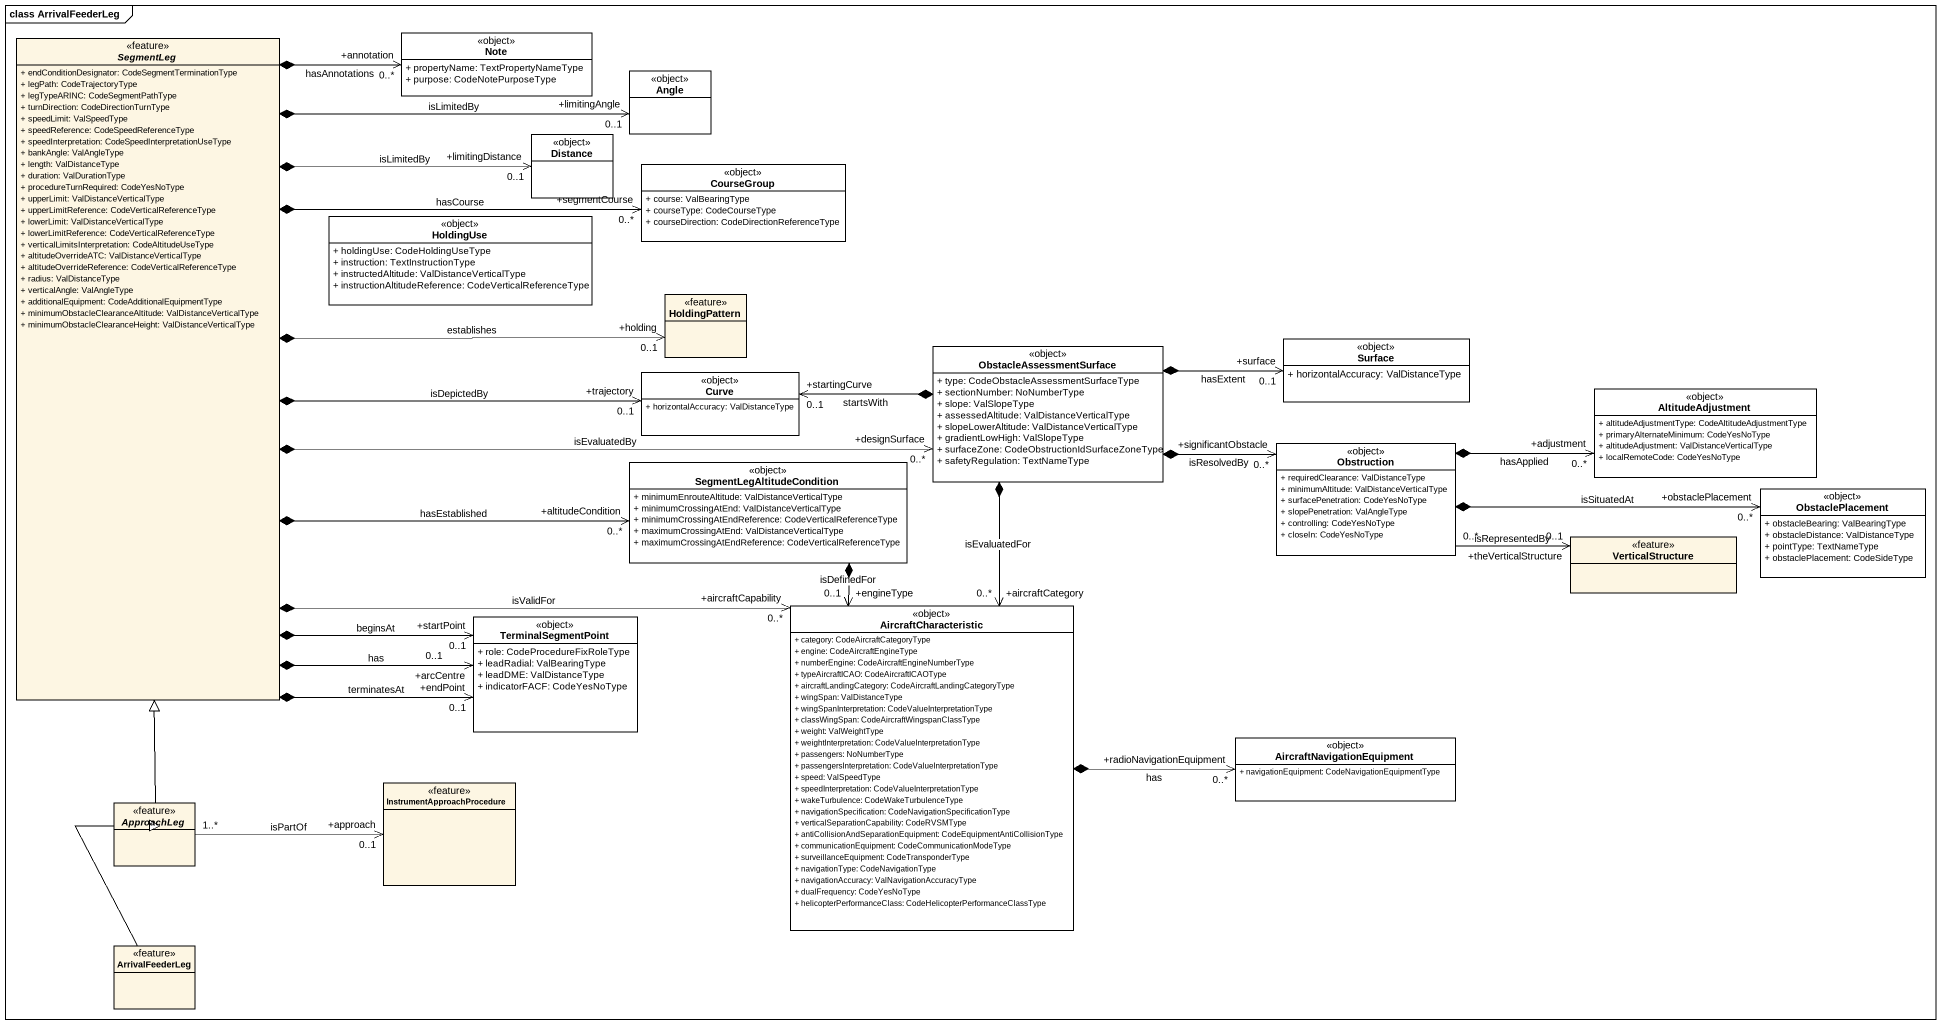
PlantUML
@startuml
mainframe class ArrivalFeederLeg
hide circle
hide empty members
skinparam classAttributeIconSize 0
abstract class SegmentLeg <<feature>> {
  + endConditionDesignator: CodeSegmentTerminationType
  + legPath: CodeTrajectoryType
  + legTypeARINC: CodeSegmentPathType
  + turnDirection: CodeDirectionTurnType
  + speedLimit: ValSpeedType
  + speedReference: CodeSpeedReferenceType
  + speedInterpretation: CodeSpeedInterpretationUseType
  + bankAngle: ValAngleType
  + length: ValDistanceType
  + duration: ValDurationType
  + procedureTurnRequired: CodeYesNoType
  + upperLimit: ValDistanceVerticalType
  + upperLimitReference: CodeVerticalReferenceType
  + lowerLimit: ValDistanceVerticalType
  + lowerLimitReference: CodeVerticalReferenceType
  + verticalLimitsInterpretation: CodeAltitudeUseType
  + altitudeOverrideATC: ValDistanceVerticalType
  + altitudeOverrideReference: CodeVerticalReferenceType
  + radius: ValDistanceType
  + verticalAngle: ValAngleType
  + additionalEquipment: CodeAdditionalEquipmentType
  + minimumObstacleClearanceAltitude: ValDistanceVerticalType
  + minimumObstacleClearanceHeight: ValDistanceVerticalType
}
class "Note" as Note_ <<object>> #FFFFFF {
  + propertyName: TextPropertyNameType
  + purpose: CodeNotePurposeType
}
class Angle <<object>> #FFFFFF
class Distance <<object>> #FFFFFF
class CourseGroup <<object>> #FFFFFF {
  + course: ValBearingType
  + courseType: CodeCourseType
  + courseDirection: CodeDirectionReferenceType
}
class HoldingUse <<object>> #FFFFFF {
  + holdingUse: CodeHoldingUseType
  + instruction: TextInstructionType
  + instructedAltitude: ValDistanceVerticalType
  + instructionAltitudeReference: CodeVerticalReferenceType
}
class HoldingPattern <<feature>>
class Curve <<object>> #FFFFFF {
  + horizontalAccuracy: ValDistanceType
}
class ObstacleAssessmentSurface <<object>> #FFFFFF {
  + type: CodeObstacleAssessmentSurfaceType
  + sectionNumber: NoNumberType
  + slope: ValSlopeType
  + assessedAltitude: ValDistanceVerticalType
  + slopeLowerAltitude: ValDistanceVerticalType
  + gradientLowHigh: ValSlopeType
  + surfaceZone: CodeObstructionIdSurfaceZoneType
  + safetyRegulation: TextNameType
}
class Surface <<object>> #FFFFFF {
  + horizontalAccuracy: ValDistanceType
}
class AltitudeAdjustment <<object>> #FFFFFF {
  + altitudeAdjustmentType: CodeAltitudeAdjustmentType
  + primaryAlternateMinimum: CodeYesNoType
  + altitudeAdjustment: ValDistanceVerticalType
  + localRemoteCode: CodeYesNoType
}
class Obstruction <<object>> #FFFFFF {
  + requiredClearance: ValDistanceType
  + minimumAltitude: ValDistanceVerticalType
  + surfacePenetration: CodeYesNoType
  + slopePenetration: ValAngleType
  + controlling: CodeYesNoType
  + closeIn: CodeYesNoType
}
class SegmentLegAltitudeCondition <<object>> #FFFFFF {
  + minimumEnrouteAltitude: ValDistanceVerticalType
  + minimumCrossingAtEnd: ValDistanceVerticalType
  + minimumCrossingAtEndReference: CodeVerticalReferenceType
  + maximumCrossingAtEnd: ValDistanceVerticalType
  + maximumCrossingAtEndReference: CodeVerticalReferenceType
}
class ObstaclePlacement <<object>> #FFFFFF {
  + obstacleBearing: ValBearingType
  + obstacleDistance: ValDistanceType
  + pointType: TextNameType
  + obstaclePlacement: CodeSideType
}
class VerticalStructure <<feature>>
class TerminalSegmentPoint <<object>> #FFFFFF {
  + role: CodeProcedureFixRoleType
  + leadRadial: ValBearingType
  + leadDME: ValDistanceType
  + indicatorFACF: CodeYesNoType
}
class AircraftCharacteristic <<object>> #FFFFFF {
  + category: CodeAircraftCategoryType
  + engine: CodeAircraftEngineType
  + numberEngine: CodeAircraftEngineNumberType
  + typeAircraftICAO: CodeAircraftICAOType
  + aircraftLandingCategory: CodeAircraftLandingCategoryType
  + wingSpan: ValDistanceType
  + wingSpanInterpretation: CodeValueInterpretationType
  + classWingSpan: CodeAircraftWingspanClassType
  + weight: ValWeightType
  + weightInterpretation: CodeValueInterpretationType
  + passengers: NoNumberType
  + passengersInterpretation: CodeValueInterpretationType
  + speed: ValSpeedType
  + speedInterpretation: CodeValueInterpretationType
  + wakeTurbulence: CodeWakeTurbulenceType
  + navigationSpecification: CodeNavigationSpecificationType
  + verticalSeparationCapability: CodeRVSMType
  + antiCollisionAndSeparationEquipment: CodeEquipmentAntiCollisionType
  + communicationEquipment: CodeCommunicationModeType
  + surveillanceEquipment: CodeTransponderType
  + navigationType: CodeNavigationType
  + navigationAccuracy: ValNavigationAccuracyType
  + dualFrequency: CodeYesNoType
  + helicopterPerformanceClass: CodeHelicopterPerformanceClassType
}
class AircraftNavigationEquipment <<object>> #FFFFFF {
  + navigationEquipment: CodeNavigationEquipmentType
}
abstract class ApproachLeg <<feature>>
class InstrumentApproachProcedure <<feature>>
class ArrivalFeederLeg <<feature>>
SegmentLeg *-up-> "+annotation\n0..*" Note_ : hasAnnotations
SegmentLeg *-right-> "+limitingAngle\n0..1" Angle : isLimitedBy
SegmentLeg *-right-> "+limitingDistance\n0..1" Distance : isLimitedBy
SegmentLeg *-right-> "+segmentCourse\n0..*" CourseGroup : hasCourse
SegmentLeg *-right-> "+holding\n0..1" HoldingPattern : establishes
SegmentLeg *-right-> "+trajectory\n0..1" Curve : isDepictedBy
SegmentLeg *-right-> "+designSurface\n0..*" ObstacleAssessmentSurface : isEvaluatedBy
SegmentLeg *-right-> "+altitudeCondition\n0..*" SegmentLegAltitudeCondition : hasEstablished
SegmentLeg *--> "+startPoint\n0..1" TerminalSegmentPoint : beginsAt
SegmentLeg *--> "+arcCentre\n0..1" TerminalSegmentPoint : has
SegmentLeg *--> "+endPoint\n0..1" TerminalSegmentPoint : terminatesAt
SegmentLeg *-right-> "+aircraftCapability\n0..*" AircraftCharacteristic : isValidFor
ObstacleAssessmentSurface *-left-> "+startingCurve\n0..1" Curve : startsWith
ObstacleAssessmentSurface *-right-> "+surface\n0..1" Surface : hasExtent
ObstacleAssessmentSurface *-right-> "+significantObstacle\n0..*" Obstruction : isResolvedBy
ObstacleAssessmentSurface *--> "+aircraftCategory\n0..*" AircraftCharacteristic : isEvaluatedFor
Obstruction *-right-> "+adjustment\n0..*" AltitudeAdjustment : hasApplied
Obstruction *-right-> "+obstaclePlacement\n0..*" ObstaclePlacement : isSituatedAt
Obstruction "0..*" -right-> "+theVerticalStructure\n0..1" VerticalStructure : isRepresentedBy
SegmentLegAltitudeCondition *--> "+engineType\n0..1" AircraftCharacteristic : isDefinedFor
AircraftCharacteristic *-right-> "+radioNavigationEquipment\n0..*" AircraftNavigationEquipment : has
ApproachLeg -up-|> SegmentLeg
ApproachLeg "1..*" -right-> "+approach\n0..1" InstrumentApproachProcedure : isPartOf
ArrivalFeederLeg -up-|> ApproachLeg
@enduml
